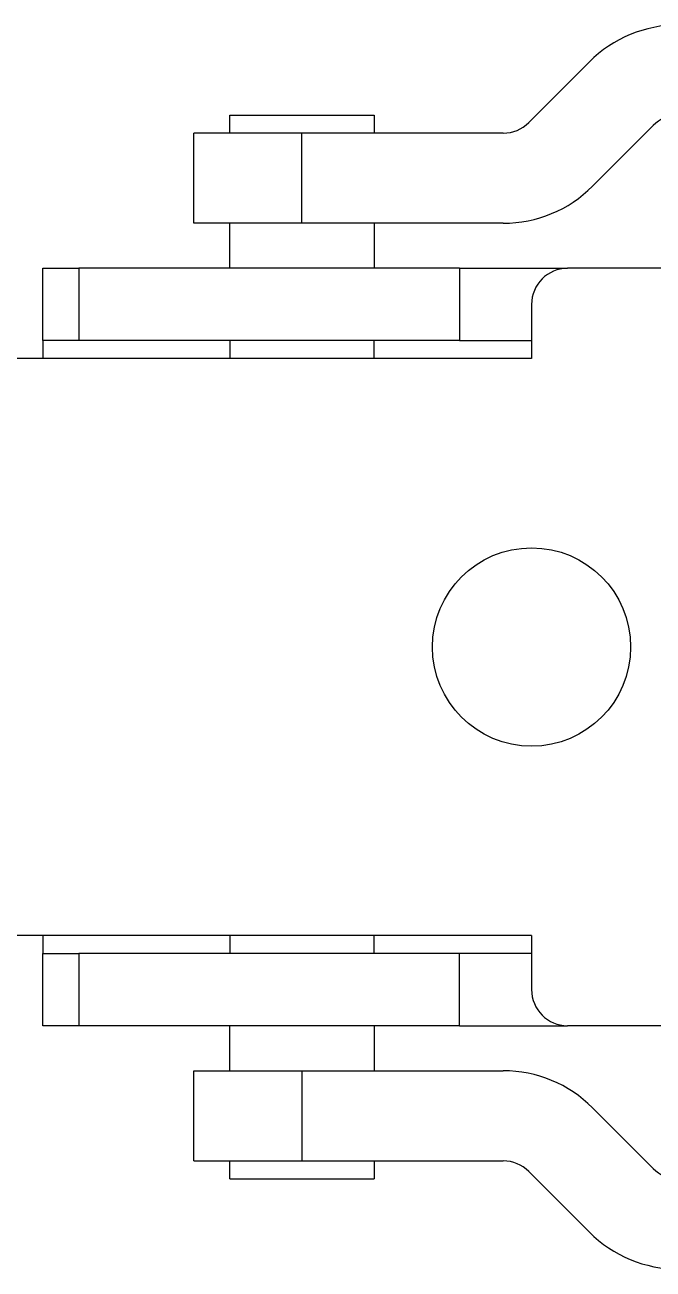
# Model space of a CAD drawing. Extents: x -3080 to 28500, y -1326 to 31609.
# Drawn here: x 14582.711 to 14584.454, y 26384.311 to 26387.761 of the extents above; entities that cross this region are included whole.
import ezdxf

# ---------------------------------------------------------------- set-up
doc = ezdxf.new("R2010")
doc.units = 0
doc.header["$LTSCALE"] = 100
doc.layers.add('0-xref', color=8, linetype='Continuous')
doc.layers.add('188K-SM-07-F10-MECH-CR PIPE-Y2257103$0$AP7P1-SM-08-FNN-120-A(4)-SMP$0$15P6-SM-08-FNN-320-A(10)-UIS-TCM$0$15P6-SM-08-FNN-00-(@10)170308-MIC$0$0-CDS', color=140, linetype='Continuous')

# ---------------------------------------------------------------- blocks, each defined once
blk = doc.blocks.new('188K-SM-07-F10-MECH-CR PIPE-Y2257103$0$CDS-CVD')
at = {"layer": '188K-SM-07-F10-MECH-CR PIPE-Y2257103$0$AP7P1-SM-08-FNN-120-A(4)-SMP$0$15P6-SM-08-FNN-320-A(10)-UIS-TCM$0$15P6-SM-08-FNN-00-(@10)170308-MIC$0$0-CDS', "ltscale": 0.1}
for p, q in [((14584.2774, -72947.1044), (14584.1092, -72947.2726)), ((14583.28, -72947.2519), (14583.68, -72947.2519)), ((14583.28, -72947.3019), (14583.28, -72947.2519)), ((14583.68, -72947.2519), (14583.68, -72947.3019)), ((14584.4542, -72947.2812), (14584.286, -72947.4494)), ((14583.18, -72947.5519), (14583.18, -72947.3019)), ((14583.48, -72947.3019), (14583.18, -72947.3019)), ((14584.0385, -72947.3019), (14583.48, -72947.3019)), ((14583.48, -72947.5519), (14583.48, -72947.3019)), ((14583.48, -72947.5519), (14583.18, -72947.5519)), ((14583.28, -72947.6769), (14583.28, -72947.5519)), ((14584.0385, -72947.5519), (14583.48, -72947.5519)), ((14583.68, -72947.5519), (14583.68, -72947.6769)), ((14582.761, -72947.8769), (14582.761, -72947.6769)), ((14582.761, -72947.6769), (14582.861, -72947.6769)), ((14582.861, -72947.6769), (14582.861, -72947.8769)), ((14583.9169, -72947.6769), (14582.861, -72947.6769)), ((14583.9169, -72947.6769), (14583.9169, -72947.8769)), ((14583.9169, -72947.6769), (14584.2169, -72947.6769)), ((14584.5169, -72947.6769), (14584.2169, -72947.6769)), ((14584.1169, -72947.7769), (14584.1169, -72947.9269)), ((14582.861, -72947.8769), (14582.761, -72947.8769)), ((14582.761, -72947.8769), (14582.761, -72947.9269)), ((14583.9169, -72947.8769), (14582.861, -72947.8769)), ((14583.9169, -72947.8769), (14584.1169, -72947.8769)), ((14584.1169, -72947.9269), (14580.8269, -72947.9269)), ((14584.1169, -72949.5269), (14580.8269, -72949.5269)), ((14582.761, -72949.5269), (14582.761, -72949.5769)), ((14584.1169, -72949.5269), (14584.1169, -72949.6769)), ((14582.761, -72949.7769), (14582.761, -72949.5769)), ((14582.761, -72949.5769), (14582.861, -72949.5769)), ((14582.861, -72949.5769), (14582.861, -72949.7769)), ((14583.9169, -72949.5769), (14582.861, -72949.5769)), ((14583.9169, -72949.7769), (14583.9169, -72949.5769)), ((14584.1169, -72949.5769), (14583.9169, -72949.5769)), ((14582.861, -72949.7769), (14582.761, -72949.7769)), ((14583.9169, -72949.7769), (14582.861, -72949.7769)), ((14583.28, -72949.9019), (14583.28, -72949.7769)), ((14583.68, -72949.7769), (14583.68, -72949.9019)), ((14583.9169, -72949.7769), (14584.2169, -72949.7769)), ((14584.5169, -72949.7769), (14584.2169, -72949.7769)), ((14583.18, -72950.1519), (14583.18, -72949.9019)), ((14583.18, -72949.9019), (14583.48, -72949.9019)), ((14583.48, -72949.9019), (14584.0385, -72949.9019)), ((14583.48, -72949.9019), (14583.48, -72950.1519)), ((14584.286, -72950.0044), (14584.4542, -72950.1726)), ((14583.18, -72950.1519), (14583.48, -72950.1519)), ((14583.28, -72950.2019), (14583.28, -72950.1519)), ((14583.48, -72950.1519), (14584.0385, -72950.1519)), ((14583.68, -72950.1519), (14583.68, -72950.2019)), ((14583.28, -72950.2019), (14583.68, -72950.2019)), ((14584.1092, -72950.1812), (14584.2774, -72950.3494))]:
    blk.add_line(p, q, dxfattribs=at)
blk.add_circle((14584.1169, -72948.7269), 0.275, dxfattribs=at)
for centre, radius, start, end in [((14584.5249, -72947.3519), 0.35, 90, 135), ((14584.0385, -72947.2019), 0.1, 270, 315), ((14584.5249, -72947.3519), 0.1, 90, 135), ((14584.0385, -72947.2019), 0.35, 270, 315), ((14584.2169, -72947.7769), 0.1, 90, 180), ((14584.2169, -72949.6769), 0.1, 180, 270), ((14584.0385, -72950.2519), 0.35, 45, 90), ((14584.0385, -72950.2519), 0.1, 45, 90), ((14584.5249, -72950.1019), 0.1, 225, 270), ((14584.5249, -72950.1019), 0.35, 225, 270)]:
    blk.add_arc(centre, radius, start, end, dxfattribs=at)
for points in [[(14583.28, -72947.8769), (14583.28, -72947.9269)], [(14583.68, -72947.9269), (14583.68, -72947.8769)], [(14583.28, -72949.5269), (14583.28, -72949.5769)], [(14583.68, -72949.5769), (14583.68, -72949.5269)]]:
    blk.add_open_spline(points, degree=1, dxfattribs=at)
blk = doc.blocks.new('188K-SM-07-F10-MECH-CR PIPE-Y2257103')
blk.add_blockref('188K-SM-07-F10-MECH-CR PIPE-Y2257103$0$CDS-CVD', (0, 99334.7631))

msp = doc.modelspace()

# ---------------------------------------------------------------- block references
at = {"layer": '0-xref'}
msp.add_blockref('188K-SM-07-F10-MECH-CR PIPE-Y2257103', (0, 0), dxfattribs=at)

doc.saveas('drawing.dxf')
